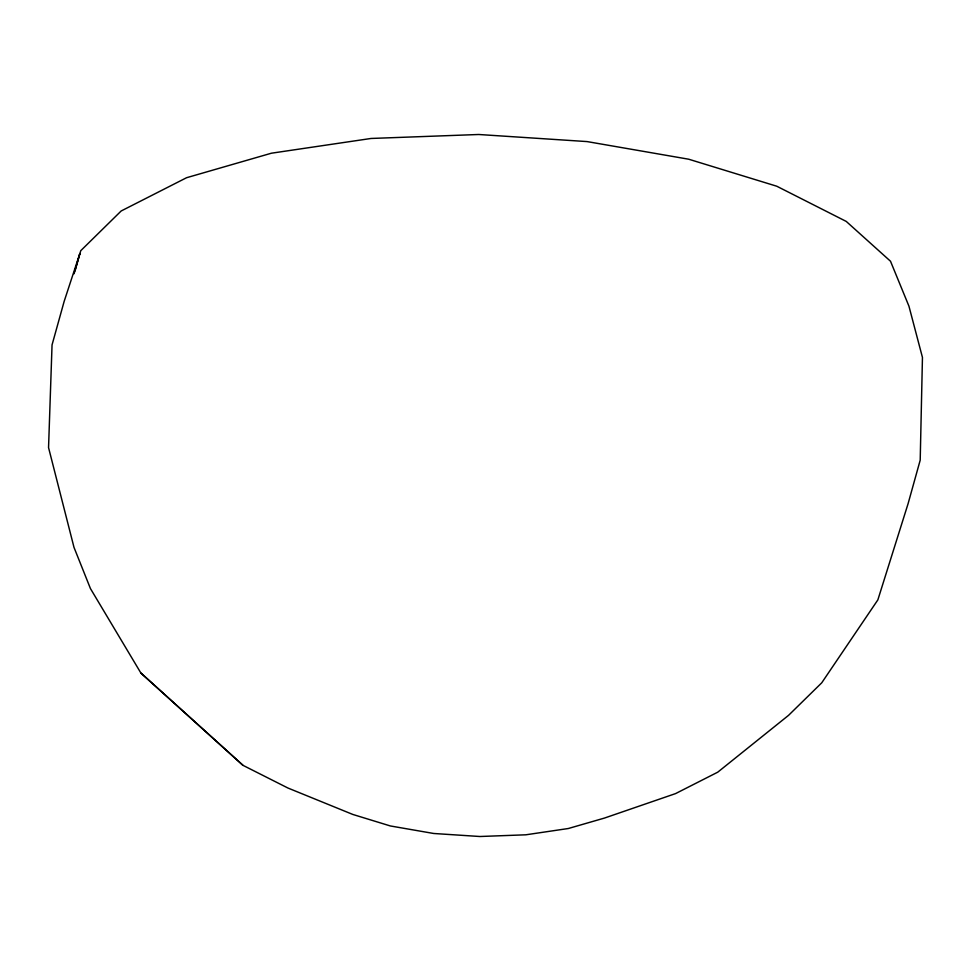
<?xml version="1.0" encoding="UTF-8"?>
<svg xmlns="http://www.w3.org/2000/svg" width="971" height="971" viewBox="0 0 971 971"><rect width="100%" height="100%" fill="white"/><g stroke="black" fill="none" stroke-linecap="round" stroke-linejoin="round"><path stroke-width="1.46" d="M74.051 273.773L80.763 250.688L121.157 210.986L186.578 177.717L271.407 153.212L371.056 138.465L478.715 134.496L587.067 141.584L688.718 159.22L776.751 186.214L846.251 221.424L890.504 261.235L908.941 306.168L922.45 357.425L920.205 460.157L908.067 503.755L877.857 599.884L821.733 682.819L788.573 715.324L717.751 772.176L675.561 793.598L604.472 818.068L568.302 828.518L525.821 834.805L479.905 836.504L433.709 833.482L390.366 825.957L352.825 814.451L287.914 788.015L242.993 765.342L140.88 673.024L90.437 588.56L74.002 547.389L48.55 447.607L52.046 344.899L64.159 301.374L79.853 253.516L75.01 270.921M140.88 673.024L242.993 765.342"/></g></svg>
